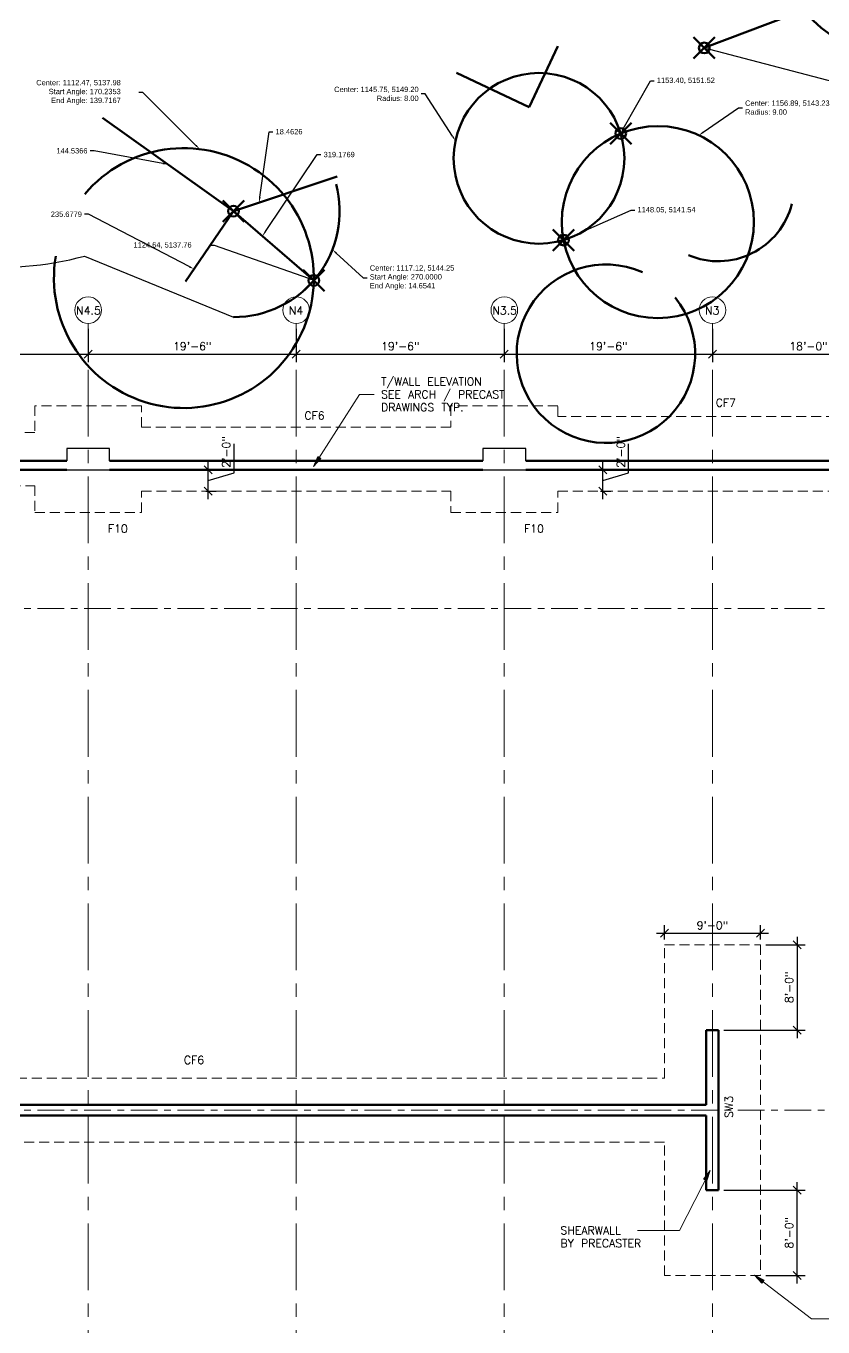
# Model space of a CAD drawing. Header units: feet. Extents: x 910 to 1330, y 4938 to 5224.
# Drawn here: x 1097.7 to 1172.4, y 5039.7 to 5161.6 of the extents above; entities that cross this region are included whole.
import ezdxf
from ezdxf import colors
from ezdxf.entities.mleader import LeaderData, LeaderLine
from ezdxf.math import Vec2, Vec3

# ---------------------------------------------------------------- set-up
doc = ezdxf.new("R2010")
doc.units = ezdxf.units.FT
doc.header["$LTSCALE"] = 5
doc.header["$MEASUREMENT"] = 0
doc.header["$PDMODE"] = 35
doc.header["$PDSIZE"] = 1
for name, pattern in [('CENTER', [2, 1.25, -0.25, 0.25, -0.25]), ('Grid Line 1_2_', [0.875, 0.5, -0.125, 0.125, -0.125]), ('Hidden', [0.28125, 0.1875, -0.09375])]:
    doc.linetypes.add(name, pattern=pattern)
doc.layers.get('0').update_dxf_attribs({"color": 250})
doc.layers.get('Defpoints').update_dxf_attribs({"color": 250})
for name, color, linetype, lineweight in [('A-ANNO-DIMS', 250, 'Continuous', 9), ('A-DETL-MBND', 5, 'Hidden', 9), ('A-WALL', 250, 'Continuous', 13), ('G-ANNO-TEXT', 250, 'Continuous', 9), ('G-ANNO-TTLB-WIDE', 250, 'Continuous', 50), ('S-COLS', 250, 'Continuous', 9), ('S-FNDN-IDEN', 250, 'Continuous', 9), ('S-GRID', 1, 'CENTER', 9), ('S-GRID-IDEN', 1, 'Continuous', 9)]:
    doc.layers.add(name, color=color, linetype=linetype, lineweight=lineweight)
doc.layers.add('TEST', color=3, linetype='Continuous')
doc.styles.get("Standard").update_dxf_attribs({"font": 'arial.ttf'})
doc.styles.add('txt_also', font='txt.shx')
doc.dimstyles.new('Linear_-_3_32__Arial', dxfattribs={"dimtxt": 0.75, "dimasz": 0.75, "dimexe": 0.75, "dimexo": 0.5, "dimgap": 0.35, "dimtad": 1, "dimdec": 4, "dimlfac": 12, "dimrnd": 0.0625, "dimzin": 3, "dimdsep": 46, "dimlunit": 4, "dimtxsty": 'txt_also', "dimblk1": 'OBLIQUE', "dimblk2": 'OBLIQUE', "dimsah": 1, "dimcen": 0.09, "dimdle": 0.75, "dimazin": 0, "dimtfac": 1, "dimtdec": 4, "dimtmove": 1, "dimatfit": 2, "dimfxl": 1, "dimtvp": 1, "dimfrac": 2, "dimtolj": 1, "dimtzin": 0, "dimarcsym": 2})

# ---------------------------------------------------------------- blocks, each defined once
blk = doc.blocks.new('Grid - Tag_Column_Grid_Head-327277-NORTH GARAGE FOUNDATION PLAN')
at = {"layer": 'S-GRID-IDEN'}
blk.add_circle((0, 0), 0.156, dxfattribs=at)
blk = doc.blocks.new('_Oblique')
at = {"color": 0, "linetype": 'ByBlock', "lineweight": -2}
blk.add_line((-0.5, -0.5), (0.5, 0.5), dxfattribs=at)
blk = doc.blocks.new('*D8')
at = {"layer": 'A-ANNO-DIMS', "color": 0, "lineweight": -2, "transparency": 16777216}
for p, q in [((1157.5, 5076), (1157.5, 5077.33)), ((1166.5, 5076), (1166.5, 5077.33)), ((1156.75, 5076.58), (1167.25, 5076.58))]:
    blk.add_line(p, q, dxfattribs=at)
at = {"layer": 'Defpoints', "color": 0, "transparency": 16777216}
for p in [(1166.5, 5076.58), (1157.5, 5075.5), (1166.5, 5075.5)]:
    blk.add_point(p, dxfattribs=at)
at = {"layer": 'A-ANNO-DIMS', "color": 0, "lineweight": -2, "transparency": 16777216, "xscale": 0.75, "yscale": 0.75, "zscale": 0.75, "rotation": 180}
blk.add_blockref('_Oblique', (1157.5, 5076.58), dxfattribs=at)
at = {"layer": 'A-ANNO-DIMS', "color": 0, "lineweight": -2, "transparency": 16777216, "xscale": 0.75, "yscale": 0.75, "zscale": 0.75}
blk.add_blockref('_Oblique', (1166.5, 5076.58), dxfattribs=at)
at = {"layer": 'A-ANNO-DIMS', "color": 0, "transparency": 16777216, "insert": (1162, 5077.31), "char_height": 0.75, "width": 3.2068, "attachment_point": 5, "style": 'txt_also'}
blk.add_mtext('\\A1;9\'-0"', dxfattribs=at)
blk = doc.blocks.new('*D14')
at = {"layer": 'A-ANNO-DIMS', "color": 0, "lineweight": -2, "transparency": 16777216}
for p, q in [((1154.15, 5119.73), (1154.15, 5122.43)), ((1151.52, 5120), (1152.48, 5120)), ((1151.73, 5117.25), (1151.73, 5120.75)), ((1151.73, 5119), (1154.15, 5119.73)), ((1151.52, 5118), (1152.48, 5118))]:
    blk.add_line(p, q, dxfattribs=at)
at = {"layer": 'Defpoints', "color": 0, "transparency": 16777216}
for p in [(1151.02, 5120), (1151.73, 5120), (1151.02, 5118)]:
    blk.add_point(p, dxfattribs=at)
at = {"layer": 'A-ANNO-DIMS', "color": 0, "lineweight": -2, "transparency": 16777216, "xscale": 0.75, "yscale": 0.75, "zscale": 0.75}
for p, rotation in [((1151.73, 5120), 90), ((1151.73, 5118), 270)]:
    blk.add_blockref('_Oblique', p, dxfattribs=dict(at, rotation=rotation))
at = {"layer": 'A-ANNO-DIMS', "color": 0, "transparency": 16777216, "insert": (1153.42, 5121.68), "char_height": 0.75, "width": 3.2068, "attachment_point": 5, "rotation": 90, "style": 'txt_also'}
blk.add_mtext('\\A1;2\'-0"', dxfattribs=at)
blk = doc.blocks.new('*D15')
at = {"layer": 'A-ANNO-DIMS', "color": 0, "lineweight": -2, "transparency": 16777216}
for p, q in [((1117.18, 5119.73), (1117.18, 5122.43)), ((1114.54, 5120), (1115.5, 5120)), ((1114.75, 5117.25), (1114.75, 5120.75)), ((1114.75, 5119), (1117.18, 5119.73)), ((1114.54, 5118), (1115.5, 5118))]:
    blk.add_line(p, q, dxfattribs=at)
at = {"layer": 'Defpoints', "color": 0, "transparency": 16777216}
for p in [(1114.04, 5120), (1114.75, 5120), (1114.04, 5118)]:
    blk.add_point(p, dxfattribs=at)
at = {"layer": 'A-ANNO-DIMS', "color": 0, "lineweight": -2, "transparency": 16777216, "xscale": 0.75, "yscale": 0.75, "zscale": 0.75}
for p, rotation in [((1114.75, 5120), 90), ((1114.75, 5118), 270)]:
    blk.add_blockref('_Oblique', p, dxfattribs=dict(at, rotation=rotation))
at = {"layer": 'A-ANNO-DIMS', "color": 0, "transparency": 16777216, "insert": (1116.44, 5121.68), "char_height": 0.75, "width": 3.2068, "attachment_point": 5, "rotation": 90, "style": 'txt_also'}
blk.add_mtext('\\A1;2\'-0"', dxfattribs=at)
blk = doc.blocks.new('*D33')
at = {"layer": 'A-ANNO-DIMS', "color": 0, "lineweight": -2, "transparency": 16777216}
for p, q in [((1169.93, 5076.25), (1169.93, 5066.75)), ((1167, 5075.5), (1170.68, 5075.5)), ((1163.08, 5067.5), (1170.68, 5067.5))]:
    blk.add_line(p, q, dxfattribs=at)
at = {"layer": 'Defpoints', "color": 0, "transparency": 16777216}
for p in [(1166.5, 5075.5), (1162.58, 5067.5), (1169.93, 5067.5)]:
    blk.add_point(p, dxfattribs=at)
at = {"layer": 'A-ANNO-DIMS', "color": 0, "lineweight": -2, "transparency": 16777216, "xscale": 0.75, "yscale": 0.75, "zscale": 0.75}
for p, rotation in [((1169.93, 5075.5), 90), ((1169.93, 5067.5), 270)]:
    blk.add_blockref('_Oblique', p, dxfattribs=dict(at, rotation=rotation))
at = {"layer": 'A-ANNO-DIMS', "color": 0, "transparency": 16777216, "insert": (1169.19, 5071.5), "char_height": 0.75, "width": 3.2068, "attachment_point": 5, "rotation": 90, "style": 'txt_also'}
blk.add_mtext('\\A1;8\'-0"', dxfattribs=at)
blk = doc.blocks.new('*D34')
at = {"layer": 'A-ANNO-DIMS', "color": 0, "lineweight": -2, "transparency": 16777216}
for p, q in [((1169.93, 5043.75), (1169.93, 5053.25)), ((1163.08, 5052.5), (1170.68, 5052.5)), ((1167, 5044.5), (1170.68, 5044.5))]:
    blk.add_line(p, q, dxfattribs=at)
at = {"layer": 'Defpoints', "color": 0, "transparency": 16777216}
for p in [(1162.58, 5052.5), (1169.93, 5052.5), (1166.5, 5044.5)]:
    blk.add_point(p, dxfattribs=at)
at = {"layer": 'A-ANNO-DIMS', "color": 0, "lineweight": -2, "transparency": 16777216, "xscale": 0.75, "yscale": 0.75, "zscale": 0.75}
for p, rotation in [((1169.93, 5052.5), 90), ((1169.93, 5044.5), 270)]:
    blk.add_blockref('_Oblique', p, dxfattribs=dict(at, rotation=rotation))
at = {"layer": 'A-ANNO-DIMS', "color": 0, "transparency": 16777216, "insert": (1169.19, 5048.5), "char_height": 0.75, "width": 3.2068, "attachment_point": 5, "rotation": 90, "style": 'txt_also'}
blk.add_mtext('\\A1;8\'-0"', dxfattribs=at)
blk = doc.blocks.new('*D39')
at = {"layer": 'A-ANNO-DIMS', "color": 0, "lineweight": -2, "transparency": 16777216}
for p, q in [((1084, 5133.23), (1084, 5130.1)), ((1103.5, 5133.23), (1103.5, 5130.1)), ((1083.25, 5130.85), (1104.25, 5130.85))]:
    blk.add_line(p, q, dxfattribs=at)
at = {"layer": 'Defpoints', "color": 0, "transparency": 16777216}
for p in [(1084, 5133.73), (1103.5, 5133.73), (1103.5, 5130.85)]:
    blk.add_point(p, dxfattribs=at)
at = {"layer": 'A-ANNO-DIMS', "color": 0, "lineweight": -2, "transparency": 16777216, "xscale": 0.75, "yscale": 0.75, "zscale": 0.75, "rotation": 180}
blk.add_blockref('_Oblique', (1084, 5130.85), dxfattribs=at)
at = {"layer": 'A-ANNO-DIMS', "color": 0, "lineweight": -2, "transparency": 16777216, "xscale": 0.75, "yscale": 0.75, "zscale": 0.75}
blk.add_blockref('_Oblique', (1103.5, 5130.85), dxfattribs=at)
at = {"layer": 'A-ANNO-DIMS', "color": 0, "transparency": 16777216, "insert": (1093.75, 5131.59), "char_height": 0.75, "attachment_point": 5, "style": 'txt_also'}
blk.add_mtext('\\A1;19\'-6"', dxfattribs=at)
blk = doc.blocks.new('*D40')
at = {"layer": 'A-ANNO-DIMS', "color": 0, "lineweight": -2, "transparency": 16777216}
for p, q in [((1103.5, 5133.23), (1103.5, 5130.1)), ((1123, 5133.23), (1123, 5130.1)), ((1102.75, 5130.85), (1123.75, 5130.85))]:
    blk.add_line(p, q, dxfattribs=at)
at = {"layer": 'Defpoints', "color": 0, "transparency": 16777216}
for p in [(1103.5, 5133.73), (1123, 5133.73), (1123, 5130.85)]:
    blk.add_point(p, dxfattribs=at)
at = {"layer": 'A-ANNO-DIMS', "color": 0, "lineweight": -2, "transparency": 16777216, "xscale": 0.75, "yscale": 0.75, "zscale": 0.75, "rotation": 180}
blk.add_blockref('_Oblique', (1103.5, 5130.85), dxfattribs=at)
at = {"layer": 'A-ANNO-DIMS', "color": 0, "lineweight": -2, "transparency": 16777216, "xscale": 0.75, "yscale": 0.75, "zscale": 0.75}
blk.add_blockref('_Oblique', (1123, 5130.85), dxfattribs=at)
at = {"layer": 'A-ANNO-DIMS', "color": 0, "transparency": 16777216, "insert": (1113.25, 5131.59), "char_height": 0.75, "attachment_point": 5, "style": 'txt_also'}
blk.add_mtext('\\A1;19\'-6"', dxfattribs=at)
blk = doc.blocks.new('*D41')
at = {"layer": 'A-ANNO-DIMS', "color": 0, "lineweight": -2, "transparency": 16777216}
for p, q in [((1123, 5133.23), (1123, 5130.1)), ((1142.5, 5133.23), (1142.5, 5130.1)), ((1122.25, 5130.85), (1143.25, 5130.85))]:
    blk.add_line(p, q, dxfattribs=at)
at = {"layer": 'Defpoints', "color": 0, "transparency": 16777216}
for p in [(1123, 5133.73), (1142.5, 5133.73), (1142.5, 5130.85)]:
    blk.add_point(p, dxfattribs=at)
at = {"layer": 'A-ANNO-DIMS', "color": 0, "lineweight": -2, "transparency": 16777216, "xscale": 0.75, "yscale": 0.75, "zscale": 0.75, "rotation": 180}
blk.add_blockref('_Oblique', (1123, 5130.85), dxfattribs=at)
at = {"layer": 'A-ANNO-DIMS', "color": 0, "lineweight": -2, "transparency": 16777216, "xscale": 0.75, "yscale": 0.75, "zscale": 0.75}
blk.add_blockref('_Oblique', (1142.5, 5130.85), dxfattribs=at)
at = {"layer": 'A-ANNO-DIMS', "color": 0, "transparency": 16777216, "insert": (1132.75, 5131.59), "char_height": 0.75, "attachment_point": 5, "style": 'txt_also'}
blk.add_mtext('\\A1;19\'-6"', dxfattribs=at)
blk = doc.blocks.new('*D42')
at = {"layer": 'A-ANNO-DIMS', "color": 0, "lineweight": -2, "transparency": 16777216}
for p, q in [((1142.5, 5133.23), (1142.5, 5130.1)), ((1162, 5133.23), (1162, 5130.1)), ((1141.75, 5130.85), (1162.75, 5130.85))]:
    blk.add_line(p, q, dxfattribs=at)
at = {"layer": 'Defpoints', "color": 0, "transparency": 16777216}
for p in [(1142.5, 5133.73), (1162, 5133.73), (1162, 5130.85)]:
    blk.add_point(p, dxfattribs=at)
at = {"layer": 'A-ANNO-DIMS', "color": 0, "lineweight": -2, "transparency": 16777216, "xscale": 0.75, "yscale": 0.75, "zscale": 0.75, "rotation": 180}
blk.add_blockref('_Oblique', (1142.5, 5130.85), dxfattribs=at)
at = {"layer": 'A-ANNO-DIMS', "color": 0, "lineweight": -2, "transparency": 16777216, "xscale": 0.75, "yscale": 0.75, "zscale": 0.75}
blk.add_blockref('_Oblique', (1162, 5130.85), dxfattribs=at)
at = {"layer": 'A-ANNO-DIMS', "color": 0, "transparency": 16777216, "insert": (1152.25, 5131.59), "char_height": 0.75, "attachment_point": 5, "style": 'txt_also'}
blk.add_mtext('\\A1;19\'-6"', dxfattribs=at)
blk = doc.blocks.new('*D43')
at = {"layer": 'A-ANNO-DIMS', "color": 0, "lineweight": -2, "transparency": 16777216}
for p, q in [((1162, 5133.23), (1162, 5130.1)), ((1180, 5133.23), (1180, 5130.1)), ((1161.25, 5130.85), (1180.75, 5130.85))]:
    blk.add_line(p, q, dxfattribs=at)
at = {"layer": 'Defpoints', "color": 0, "transparency": 16777216}
for p in [(1162, 5133.73), (1180, 5133.73), (1180, 5130.85)]:
    blk.add_point(p, dxfattribs=at)
at = {"layer": 'A-ANNO-DIMS', "color": 0, "lineweight": -2, "transparency": 16777216, "xscale": 0.75, "yscale": 0.75, "zscale": 0.75, "rotation": 180}
blk.add_blockref('_Oblique', (1162, 5130.85), dxfattribs=at)
at = {"layer": 'A-ANNO-DIMS', "color": 0, "lineweight": -2, "transparency": 16777216, "xscale": 0.75, "yscale": 0.75, "zscale": 0.75}
blk.add_blockref('_Oblique', (1180, 5130.85), dxfattribs=at)
at = {"layer": 'A-ANNO-DIMS', "color": 0, "transparency": 16777216, "insert": (1171, 5131.59), "char_height": 0.75, "attachment_point": 5, "style": 'txt_also'}
blk.add_mtext('\\A1;18\'-0"', dxfattribs=at)

msp = doc.modelspace()

# ---------------------------------------------------------------- hatches: boundary and pattern name
at = {"layer": 'G-ANNO-TEXT'}
for points in [[(1124.6306219, 5120.3299065), (1125.3171888, 5121.0780489), (1125.019904, 5121.2677501)], [(1161.7864026, 5054.3349084), (1161.1728734, 5053.5257897), (1161.4866087, 5053.3647462)], [(1165.9405727, 5044.5376712), (1166.6271003, 5043.7894926), (1166.8415897, 5044.0694196)]]:
    msp.add_hatch(color=7, dxfattribs=at).paths.add_polyline_path(points, flags=0)

# ---------------------------------------------------------------- linework, layer by layer
at = {"layer": 'A-DETL-MBND'}
for p, q in [((1157.5, 5063), (1157.5, 5075.5)), ((1157.5, 5075.5), (1166.5, 5075.5)), ((1166.5, 5075.5), (1166.5, 5044.5)), ((1049, 5063), (1157.5, 5063)), ((1157.5, 5057), (1049, 5057)), ((1157.5, 5044.5), (1157.5, 5057)), ((1166.5, 5044.5), (1157.5, 5044.5))]:
    msp.add_line(p, q, dxfattribs=at)
for points in [[(1175, 5125), (1147.5, 5125), (1147.5, 5126), (1137.5, 5126), (1137.5, 5124), (1108.5, 5124), (1108.5, 5126), (1098.5, 5126), (1098.5, 5123.5), (1069.5, 5123.5), (1069.5, 5126), (1059.5, 5126), (1059.5, 5123), (1032, 5123), (1032, 5126), (1022, 5126)], [(1022, 5102), (1032, 5102), (1032, 5112), (1030.1770833, 5112), (1030.1770833, 5116), (1032, 5116), (1032, 5119), (1059.5, 5119), (1059.5, 5116), (1069.5, 5116), (1069.5, 5118.5), (1098.5, 5118.5), (1098.5, 5116), (1108.5, 5116), (1108.5, 5118), (1137.5, 5118), (1137.5, 5116), (1147.5, 5116), (1147.5, 5118), (1175, 5118)]]:
    msp.add_lwpolyline(points, dxfattribs=at)
at = {"layer": 'A-WALL', "lineweight": 50}
for p, q in [((1101.5, 5120.8333333), (1066.5, 5120.8333333)), ((1066.5, 5120), (1101.5, 5120)), ((1140.5, 5120.8333333), (1105.5, 5120.8333333)), ((1105.5, 5120), (1140.5, 5120)), ((1178, 5120.8333333), (1144.5, 5120.8333333)), ((1144.5, 5120), (1178, 5120)), ((1162.5833333, 5067.5), (1161.4166667, 5067.5)), ((1161.4166667, 5067.5), (1161.4166667, 5060.5)), ((1162.5833333, 5052.5), (1162.5833333, 5067.5)), ((1161.4166667, 5060.5), (1045.5833333, 5060.5)), ((1045.5833333, 5059.5), (1161.4166667, 5059.5)), ((1161.4166667, 5059.5), (1161.4166667, 5052.5)), ((1161.4166667, 5052.5), (1162.5833333, 5052.5))]:
    msp.add_line(p, q, dxfattribs=at)
at = {"layer": 'G-ANNO-TEXT', "color": 7}
for p, q in [((1124.6306219, 5120.3299065), (1128.9336165, 5127.0732221)), ((1128.9336165, 5127.0732221), (1130.3061498, 5127.0732221)), ((1125.019904, 5121.2677501), (1124.6306219, 5120.3299065)), ((1125.3171888, 5121.0780489), (1125.019904, 5121.2677501)), ((1124.6306219, 5120.3299065), (1125.3171888, 5121.0780489)), ((1161.7864026, 5054.3349084), (1158.9065277, 5048.7245091)), ((1161.7864026, 5054.3349084), (1161.1728734, 5053.5257897)), ((1161.4866087, 5053.3647462), (1161.7864026, 5054.3349084)), ((1161.1728734, 5053.5257897), (1161.4866087, 5053.3647462)), ((1158.9065277, 5048.7245091), (1154.9834904, 5048.7245091)), ((1165.9405727, 5044.5376712), (1166.6271003, 5043.7894926)), ((1166.8415897, 5044.0694196), (1165.9405727, 5044.5376712)), ((1165.9405727, 5044.5376712), (1171.2935932, 5040.4360062)), ((1166.6271003, 5043.7894926), (1166.8415897, 5044.0694196)), ((1171.2935932, 5040.4360062), (1173.7963041, 5040.4360062))]:
    msp.add_line(p, q, dxfattribs=at)
at = {"layer": 'G-ANNO-TTLB-WIDE'}
for p, q in [((1144.8358068, 5153.9949197), (1147.5246981, 5159.699093)), ((1138.0244508, 5157.2057261), (1144.8358068, 5153.9949197)), ((1117.1232785, 5144.2530066), (1104.837247, 5153.0047161)), ((1117.1232785, 5144.2530066), (1126.8398274, 5147.4970642)), ((1117.1232785, 5144.2530066), (1112.6234478, 5137.6619723)), ((1117.1232785, 5144.2530066), (1124.6438117, 5137.7561608))]:
    msp.add_line(p, q, dxfattribs=at)
msp.add_lwpolyline([(1161.2360358, 5159.5427569), (1173.394909, 5164.1748817), (1161.7734446, 5166.4573778), (1169.9017518, 5172.0293542), (1164.5948412, 5175.7216276)], dxfattribs=at)
for centre, radius in [((1178.9798876, 5169.6326182), 10.6487981), ((1145.748662, 5149.2010772), 8), ((1156.8871985, 5143.2253446), 9)]:
    msp.add_circle(centre, radius, dxfattribs=at)
for centre, radius, start, end in [((1112.4702666, 5137.9751219), 12.1755142, 170.235306504, 139.716700387), ((1117.1232785, 5144.2530066), 9.9381802, 270, 14.654113615), ((1162.5404268, 5146.6760743), 7.1209764, 246.87442016, 345.892928061), ((1152.0191533, 5130.8901788), 8.3598753, 65.857622241, 38.926104745)]:
    msp.add_arc(centre, radius, start, end, dxfattribs=at)
for p in [(1161.2360358, 5159.5427569), (1153.4039959, 5151.523977), (1117.1232785, 5144.2530066), (1148.0467388, 5141.5382551), (1124.6438117, 5137.7561608)]:
    msp.add_point(p, dxfattribs=at)
at = {"layer": 'S-COLS', "lineweight": 30}
for p, q in [((1105.5, 5122), (1101.5, 5122)), ((1101.5, 5122), (1101.5, 5120.8333333)), ((1105.5, 5120.8333333), (1105.5, 5122)), ((1144.5, 5122), (1140.5, 5122)), ((1140.5, 5122), (1140.5, 5120.8333333)), ((1144.5, 5120.8333333), (1144.5, 5122)), ((1101.5, 5120), (1105.5, 5120)), ((1140.5, 5120), (1144.5, 5120))]:
    msp.add_line(p, q, dxfattribs=at)
at = {"layer": 'S-GRID'}
for p, q in [((1103.5, 4983.1206391), (1103.5, 5133.7266495)), ((1123, 4983.1206391), (1123, 5133.7266495)), ((1142.5, 4983.1206391), (1142.5, 5133.7266495)), ((1162, 4983.1206391), (1162, 5133.7266495))]:
    msp.add_line(p, q, dxfattribs=at)
at = {"layer": 'S-GRID', "linetype": 'Grid Line 1_2_'}
for p, q in [((1223.7579736, 5120), (987.5957821, 5120)), ((1223.7579736, 5107), (987.5957821, 5107)), ((1223.7579736, 5060), (987.5957821, 5060))]:
    msp.add_line(p, q, dxfattribs=at)
at = {"layer": 'TEST'}
msp.add_lwpolyline([(1048.7784133, 5135.121209), (1062.5765055, 5142.4592522, -0.2493720334), (1081.4580776, 5142.4592522, 0.1911698935), (1103.1638082, 5140.0401164), (1117.1232785, 5134.3148264)], format="xyb", dxfattribs=at)

# ---------------------------------------------------------------- block references
at = {"layer": 'S-GRID-IDEN', "xscale": 7.999999999999992, "yscale": 7.999999999999992, "zscale": 7.999999999999992}
for p in [(1103.5, 5134.9766495), (1123, 5134.9766495), (1142.5, 5134.9766495), (1162, 5134.9766495)]:
    msp.add_blockref('Grid - Tag_Column_Grid_Head-327277-NORTH GARAGE FOUNDATION PLAN', p, dxfattribs=at)

# ---------------------------------------------------------------- texts
at = {"layer": 'G-ANNO-TEXT', "color": 7, "char_height": 0.75, "attachment_point": 1, "style": 'txt_also'}
for s, insert, width in [('T/WALL ELEVATION', (1130.9461498, 5128.6566538), 12.221), ('SEE ARCH / PRECAST ', (1130.9461498, 5127.4483205), 14.0895), ('DRAWINGS TYP.', (1130.9461498, 5126.2399872), 10.302), ('SHEARWALL', (1147.760157, 5049.0995091), 7.979), ('BY PRECASTER', (1147.760157, 5047.8911758), 9.92325)]:
    msp.add_mtext(s, dxfattribs=dict(at, insert=insert, width=width))
at = {"layer": 'G-ANNO-TEXT', "color": 7, "insert": (1163.1701416, 5059.2722798), "char_height": 0.75, "width": 2.828, "attachment_point": 1, "rotation": 90, "style": 'txt_also'}
msp.add_mtext('SW3', dxfattribs=at)
at = {"layer": 'S-FNDN-IDEN', "char_height": 0.75, "attachment_point": 1, "style": 'txt_also'}
for s, insert, width in [('CF7', (1162.3127341, 5126.6716312), 2.424), ('CF6', (1123.7601065, 5125.4621824), 2.424), ('F10', (1105.3481904, 5114.8700539), 2.19675), ('F10', (1144.3481904, 5114.8700539), 2.19675), ('CF6', (1112.4725334, 5065.0673613), 2.424)]:
    msp.add_mtext(s, dxfattribs=dict(at, insert=insert, width=width))
at = {"layer": 'S-GRID-IDEN', "char_height": 0.75, "attachment_point": 1, "style": 'txt_also'}
for s, insert, width in [('N4.5', (1102.3736313, 5135.316739), 2.70175), ('N4', (1122.3114266, 5135.316739), 1.64125), ('N3.5', (1141.3736313, 5135.316739), 2.70175), ('N3', (1161.3114266, 5135.316739), 1.64125)]:
    msp.add_mtext(s, dxfattribs=dict(at, insert=insert, width=width))

# ---------------------------------------------------------------- dimensions: what is measured, and where the dimension line sits
at = {"layer": 'A-ANNO-DIMS'}
for base, p1, p2, override, picture, middle in [((1103.5, 5130.8523046), (1084, 5133.7266495), (1103.5, 5133.7266495), {"dimscale": 1, "dimpost": '<>'}, '*D39', (1093.75, 5131.5852344)), ((1123, 5130.8523046), (1103.5, 5133.7266495), (1123, 5133.7266495), {"dimscale": 1, "dimpost": '<>'}, '*D40', (1113.25, 5131.5852344)), ((1142.5, 5130.8523046), (1123, 5133.7266495), (1142.5, 5133.7266495), {"dimscale": 1, "dimpost": '<>'}, '*D41', (1132.75, 5131.5852344)), ((1162, 5130.8523046), (1142.5, 5133.7266495), (1162, 5133.7266495), {"dimscale": 1, "dimpost": '<>'}, '*D42', (1152.25, 5131.5852344)), ((1180, 5130.8523046), (1162, 5133.7266495), (1180, 5133.7266495), {"dimscale": 1, "dimpost": '<>'}, '*D43', (1171, 5131.5852344)), ((1166.5, 5076.5795075), (1157.5, 5075.5), (1166.5, 5075.5), {"dimscale": 1, "dimpost": '<>', "dimfxl": 108}, '*D8', (1162, 5077.3124372))]:
    dim = msp.add_linear_dim(base=base, p1=p1, p2=p2, dimstyle='Linear_-_3_32__Arial', override=override, dxfattribs=at)
    dim.commit()
    dim.dimension.update_dxf_attribs({"geometry": picture, "text_midpoint": middle})
for base, p1, p2, override, picture, middle in [((1114.7514555, 5120), (1114.0443487, 5118), (1114.0443487, 5120), {"dimscale": 1, "dimpost": '<>', "dimfxl": 24}, '*D15', (1116.442315, 5120.0771368)), ((1151.7276122, 5120), (1151.0205054, 5118), (1151.0205054, 5120), {"dimscale": 1, "dimpost": '<>', "dimfxl": 24}, '*D14', (1153.4184717, 5120.0771368)), ((1169.9259876, 5067.5), (1166.5, 5075.5), (1162.5833333, 5067.5), {"dimscale": 1, "dimpost": '<>', "dimfxl": 106.887792}, '*D33', (1169.1930579, 5071.5)), ((1169.9259876, 5052.5), (1166.5, 5044.5), (1162.5833333, 5052.5), {"dimscale": 1, "dimpost": '<>', "dimfxl": 106.887792}, '*D34', (1169.1930579, 5048.5))]:
    dim = msp.add_linear_dim(base=base, p1=p1, p2=p2, angle=90, dimstyle='Linear_-_3_32__Arial', override=override, dxfattribs=at)
    dim.commit()
    dim.dimension.update_dxf_attribs({"geometry": picture, "text_midpoint": middle})

# ---------------------------------------------------------------- leaders
at = {"layer": 'G-ANNO-TTLB-WIDE'}
ml = msp.add_multileader_mtext('Standard', dxfattribs=at)
ml.set_content('1161.24, 5159.54', color=256)
ml.set_leader_properties()
ml.build(insert=Vec2(0, 0))
ml.multileader.update_dxf_attribs({"text_left_attachment_type": 2, "text_right_attachment_type": 2, "dogleg_length": 0.36, "arrow_head_size": 0.5})
ctx = ml.context
ctx.base_point, ctx.char_height, ctx.arrow_head_size, ctx.landing_gap_size, ctx.plane_origin = Vec3(1174.3696733, 5156.2176779), 0.5, 0.5, 0.25, Vec3(1161.2360358, 5159.5427569)
ctx.left_attachment, ctx.right_attachment = 2, 2
notes = []
notes.append((ctx, [(0, (1, 1, 0), (1174.0096733, 5156.2176779), (1, 0), 0.36, [(0, [(1161.2360358, 5159.5427569)], 0, [])])]))
ctx.mtext.insert, ctx.mtext.flow_direction = Vec3(1174.6196733, 5156.5181553), 5
ml = msp.add_multileader_mtext('Standard', dxfattribs=at)
ml.set_content('Center: 1112.47, 5137.98\\PStart Angle: 170.2353 \\PEnd Angle: 139.7167', color=256)
ml.set_leader_properties()
ml.build(insert=Vec2(0, 0))
ml.multileader.update_dxf_attribs({"text_left_attachment_type": 2, "text_right_attachment_type": 2, "dogleg_length": 0.36, "arrow_head_size": 0.5})
ctx = ml.context
ctx.base_point, ctx.char_height, ctx.arrow_head_size, ctx.landing_gap_size, ctx.plane_origin = Vec3(1098.4490933, 5155.3809483), 0.5, 0.5, 0.25, Vec3(1113.9579494, 5150.0594069)
ctx.left_attachment, ctx.right_attachment, ctx.text_align_type = 2, 2, 2
notes.append((ctx, [(0, (1, 1, 0), (1108.6225312, 5155.3809483), (-1, 0), 0.36, [(0, [(1113.9579494, 5150.0594069)], 0, [])])]))
ctx.mtext.insert, ctx.mtext.alignment, ctx.mtext.flow_direction = Vec3(1106.5561874, 5156.5473308), 3, 5
ml = msp.add_multileader_mtext('Standard', dxfattribs=at)
ml.set_content('1153.40, 5151.52', color=256)
ml.set_leader_properties()
ml.build(insert=Vec2(0, 0))
ml.multileader.update_dxf_attribs({"text_left_attachment_type": 2, "text_right_attachment_type": 2, "dogleg_length": 0.36, "arrow_head_size": 0.5})
ctx = ml.context
ctx.base_point, ctx.char_height, ctx.arrow_head_size, ctx.landing_gap_size, ctx.plane_origin = Vec3(1156.5437119, 5156.4656932), 0.5, 0.5, 0.25, Vec3(1153.4039959, 5151.523977)
ctx.left_attachment, ctx.right_attachment = 2, 2
notes.append((ctx, [(0, (1, 1, 0), (1156.1837119, 5156.4656932), (1, 0), 0.36, [(0, [(1153.4039959, 5151.523977)], 0, [])])]))
ctx.mtext.insert, ctx.mtext.flow_direction = Vec3(1156.7937119, 5156.7661707), 5
ml = msp.add_multileader_mtext('Standard', dxfattribs=at)
ml.set_content('Center: 1145.75, 5149.20\\PRadius: 8.00', color=256)
ml.set_leader_properties()
ml.build(insert=Vec2(0, 0))
ml.multileader.update_dxf_attribs({"text_left_attachment_type": 2, "text_right_attachment_type": 2, "dogleg_length": 0.36, "arrow_head_size": 0.5})
ctx = ml.context
ctx.base_point, ctx.char_height, ctx.arrow_head_size, ctx.landing_gap_size, ctx.plane_origin = Vec3(1126.3647502, 5155.2353951), 0.5, 0.5, 0.25, Vec3(1137.9200469, 5150.8481309)
ctx.left_attachment, ctx.right_attachment, ctx.text_align_type = 2, 2, 2
notes.append((ctx, [(0, (1, 1, 0), (1135.0791158, 5155.2353951), (-1, 0), 0.36, [(0, [(1137.9200469, 5150.8481309)], 0, [])])]))
ctx.mtext.insert, ctx.mtext.alignment, ctx.mtext.flow_direction = Vec3(1134.4691158, 5155.9116116), 3, 5
ml = msp.add_multileader_mtext('Standard', dxfattribs=at)
ml.set_content('Center: 1156.89, 5143.23\\PRadius: 9.00', color=256)
ml.set_leader_properties()
ml.build(insert=Vec2(0, 0))
ml.multileader.update_dxf_attribs({"text_left_attachment_type": 2, "text_right_attachment_type": 2, "dogleg_length": 0.36, "arrow_head_size": 0.5})
ctx = ml.context
ctx.base_point, ctx.char_height, ctx.arrow_head_size, ctx.landing_gap_size, ctx.plane_origin = Vec3(1164.809679, 5153.9465117), 0.5, 0.5, 0.25, Vec3(1156.8871985, 5143.2253446)
ctx.left_attachment, ctx.right_attachment = 2, 2
notes.append((ctx, [(0, (1, 1, 0), (1164.449679, 5153.9465117), (1, 0), 0.36, [(0, [(1160.7348396, 5151.3614161)], 0, [])])]))
ctx.mtext.insert, ctx.mtext.flow_direction = Vec3(1165.059679, 5154.6227282), 5
ml = msp.add_multileader_mtext('Standard', dxfattribs=at)
ml.set_content('18.4626', color=256)
ml.set_leader_properties()
ml.build(insert=Vec2(0, 0))
ml.multileader.update_dxf_attribs({"text_left_attachment_type": 2, "text_right_attachment_type": 2, "dogleg_length": 0.36, "arrow_head_size": 0.5})
ctx = ml.context
ctx.base_point, ctx.char_height, ctx.arrow_head_size, ctx.landing_gap_size, ctx.plane_origin = Vec3(1120.8133926, 5151.6933701), 0.5, 0.5, 0.25, Vec3(1119.5190218, 5145.0528718)
ctx.left_attachment, ctx.right_attachment = 2, 2
notes.append((ctx, [(0, (1, 1, 0), (1120.4533926, 5151.6933701), (1, 0), 0.36, [(0, [(1119.5190218, 5145.0528718)], 0, [])])]))
ctx.mtext.insert, ctx.mtext.flow_direction = Vec3(1121.0633926, 5151.9486566), 5
ml = msp.add_multileader_mtext('Standard', dxfattribs=at)
ml.set_content('144.5366', color=256)
ml.set_leader_properties()
ml.build(insert=Vec2(0, 0))
ml.multileader.update_dxf_attribs({"text_left_attachment_type": 2, "text_right_attachment_type": 2, "dogleg_length": 0.36, "arrow_head_size": 0.5})
ctx = ml.context
ctx.base_point, ctx.char_height, ctx.arrow_head_size, ctx.landing_gap_size, ctx.plane_origin = Vec3(1100.3846254, 5149.9011978), 0.5, 0.5, 0.25, Vec3(1110.9802627, 5148.6288613)
ctx.left_attachment, ctx.right_attachment, ctx.text_align_type = 2, 2, 2
notes.append((ctx, [(0, (1, 1, 0), (1104.0498778, 5149.9011978), (-1, 0), 0.36, [(0, [(1110.9802627, 5148.6288613)], 0, [])])]))
ctx.mtext.insert, ctx.mtext.alignment, ctx.mtext.flow_direction = Vec3(1103.4398778, 5150.1566548), 3, 5
ml = msp.add_multileader_mtext('Standard', dxfattribs=at)
ml.set_content('319.1769', color=256)
ml.set_leader_properties()
ml.build(insert=Vec2(0, 0))
ml.multileader.update_dxf_attribs({"text_left_attachment_type": 2, "text_right_attachment_type": 2, "dogleg_length": 0.36, "arrow_head_size": 0.5})
ctx = ml.context
ctx.base_point, ctx.char_height, ctx.arrow_head_size, ctx.landing_gap_size, ctx.plane_origin = Vec3(1125.3188917, 5149.5515057), 0.5, 0.5, 0.25, Vec3(1119.8304611, 5141.914323)
ctx.left_attachment, ctx.right_attachment = 2, 2
notes.append((ctx, [(0, (1, 1, 0), (1124.9588917, 5149.5515057), (1, 0), 0.36, [(0, [(1119.8304611, 5141.914323)], 0, [])])]))
ctx.mtext.insert, ctx.mtext.flow_direction = Vec3(1125.5688917, 5149.8069627), 5
ml = msp.add_multileader_mtext('Standard', dxfattribs=at)
ml.set_content('1148.05, 5141.54', color=256)
ml.set_leader_properties()
ml.build(insert=Vec2(0, 0))
ml.multileader.update_dxf_attribs({"text_left_attachment_type": 2, "text_right_attachment_type": 2, "dogleg_length": 0.36, "arrow_head_size": 0.5})
ctx = ml.context
ctx.base_point, ctx.char_height, ctx.arrow_head_size, ctx.landing_gap_size, ctx.plane_origin = Vec3(1154.7315786, 5144.3370379), 0.5, 0.5, 0.25, Vec3(1148.0467388, 5141.5382551)
ctx.left_attachment, ctx.right_attachment = 2, 2
notes.append((ctx, [(0, (1, 1, 0), (1154.3715786, 5144.3370379), (1, 0), 0.36, [(0, [(1148.0467388, 5141.5382551)], 0, [])])]))
ctx.mtext.insert, ctx.mtext.flow_direction = Vec3(1154.9815786, 5144.6375154), 5
ml = msp.add_multileader_mtext('Standard', dxfattribs=at)
ml.set_content('235.6779', color=256)
ml.set_leader_properties()
ml.build(insert=Vec2(0, 0))
ml.multileader.update_dxf_attribs({"text_left_attachment_type": 2, "text_right_attachment_type": 2, "dogleg_length": 0.36, "arrow_head_size": 0.5})
ctx = ml.context
ctx.base_point, ctx.char_height, ctx.arrow_head_size, ctx.landing_gap_size, ctx.plane_origin = Vec3(1099.8027552, 5143.9564309), 0.5, 0.5, 0.25, Vec3(1113.4148881, 5138.8212181)
ctx.left_attachment, ctx.right_attachment, ctx.text_align_type = 2, 2, 2
notes.append((ctx, [(0, (1, 1, 0), (1103.5249653, 5143.9564309), (-1, 0), 0.36, [(0, [(1113.4148881, 5138.8212181)], 0, [])])]))
ctx.mtext.insert, ctx.mtext.alignment, ctx.mtext.flow_direction = Vec3(1102.9149653, 5144.2118879), 3, 5
ml = msp.add_multileader_mtext('Standard', dxfattribs=at)
ml.set_content('1124.64, 5137.76', color=256)
ml.set_leader_properties()
ml.build(insert=Vec2(0, 0))
ml.multileader.update_dxf_attribs({"text_left_attachment_type": 2, "text_right_attachment_type": 2, "dogleg_length": 0.36, "arrow_head_size": 0.5})
ctx = ml.context
ctx.base_point, ctx.char_height, ctx.arrow_head_size, ctx.landing_gap_size, ctx.plane_origin = Vec3(1107.6117166, 5141.0364641), 0.5, 0.5, 0.25, Vec3(1124.6437903, 5137.7561359)
ctx.left_attachment, ctx.right_attachment, ctx.text_align_type = 2, 2, 2
notes.append((ctx, [(0, (1, 1, 0), (1115.3506388, 5141.0364641), (-1, 0), 0.36, [(0, [(1124.6437903, 5137.7561359)], 0, [])])]))
ctx.mtext.insert, ctx.mtext.alignment, ctx.mtext.flow_direction = Vec3(1113.1915256, 5141.3369416), 3, 5
ml = msp.add_multileader_mtext('Standard', dxfattribs=at)
ml.set_content('Center: 1117.12, 5144.25\\PStart Angle: 270.0000\\PEnd Angle: 14.6541', color=256)
ml.set_leader_properties()
ml.build(insert=Vec2(0, 0))
ml.multileader.update_dxf_attribs({"text_left_attachment_type": 2, "text_right_attachment_type": 2, "dogleg_length": 0.36, "arrow_head_size": 0.5})
ctx = ml.context
ctx.base_point, ctx.char_height, ctx.arrow_head_size, ctx.landing_gap_size, ctx.plane_origin = Vec3(1129.6432609, 5138.0120909), 0.5, 0.5, 0.25, Vec3(1126.3851628, 5140.6495466)
ctx.left_attachment, ctx.right_attachment = 2, 2
notes.append((ctx, [(0, (1, 1, 0), (1129.2832609, 5138.0120909), (1, 0), 0.36, [(0, [(1126.3851628, 5140.6495466)], 0, [])])]))
ctx.mtext.insert, ctx.mtext.flow_direction = Vec3(1129.8932609, 5139.1784734), 5
for ctx, leaders in notes:
    for number, flags, end, landing, length, lines in leaders:
        leader = LeaderData()
        leader.index, (leader.has_last_leader_line, leader.has_dogleg_vector, leader.attachment_direction) = number, flags
        leader.last_leader_point, leader.dogleg_vector, leader.dogleg_length = Vec3(end), Vec3(landing), length
        for number, points, colour, breaks in lines:
            line = LeaderLine()
            line.index, line.vertices, line.color, line.breaks = number, Vec3.list(points), colors.encode_raw_color(colour), breaks
            leader.lines.append(line)
        ctx.leaders.append(leader)

doc.saveas('drawing.dxf')
